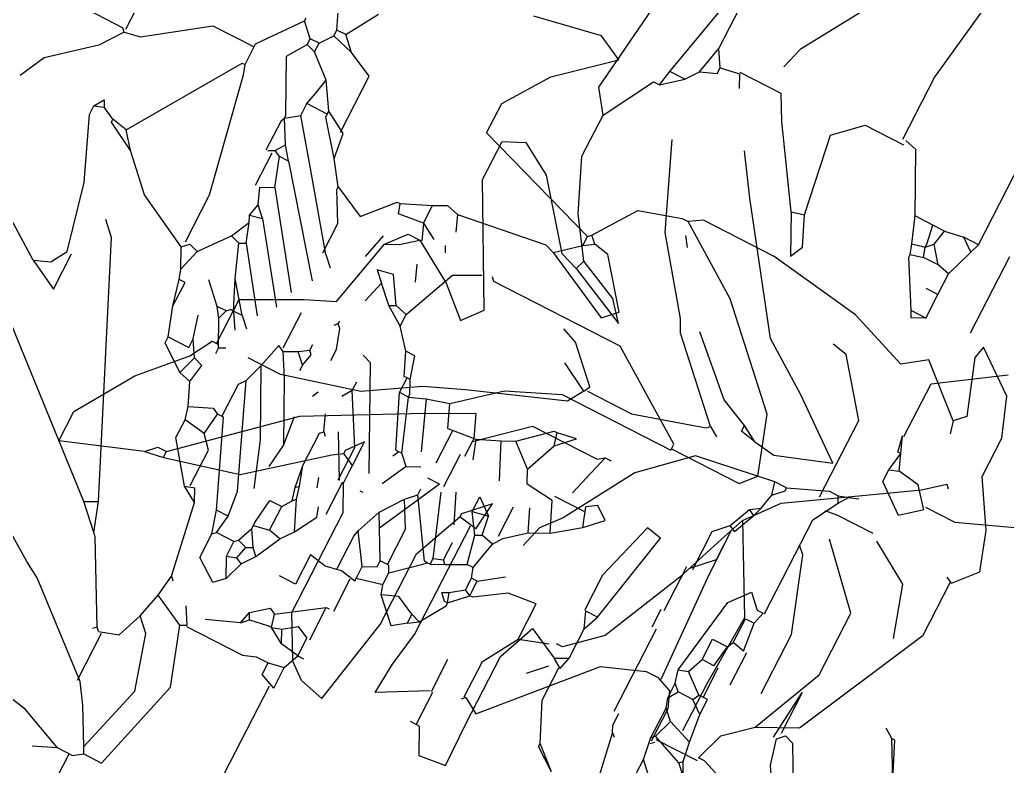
# Model space of a CAD drawing. Header units: metres. Extents: x 1769 to 3632, y 809 to 2652.
# Drawn here: x 2679.0131 to 2679.2482, y 1804.0119 to 1804.1896 of the extents above; entities that cross this region are included whole.
import ezdxf

# ---------------------------------------------------------------- set-up
doc = ezdxf.new("R2010")
doc.units = ezdxf.units.M
doc.header["$LTSCALE"] = 10
doc.layers.add('L-PLNT', color=66, linetype='Continuous')

# ---------------------------------------------------------------- blocks, each defined once
blk = doc.blocks.new('GARRA DE LEON')
at = {"layer": 'L-PLNT', "color": 65, "linetype": 'Continuous'}
for p, q in [((1272.3701, 335.0963), (1272.2832, 335.0797)), ((1272.4033, 335.0797), (1272.3701, 335.0963)), ((1272.337, 335.0218), (1272.4033, 335.0797)), ((1272.2976, 334.9638), (1272.337, 335.0218)), ((1272.0719, 334.9514), (1272.0471, 335.0093)), ((1272.0844, 334.9514), (1272.1092, 334.9928)), ((1272.2976, 334.9224), (1272.2976, 334.9638)), ((1272.9747, 334.9679), (1272.9706, 334.9514)), ((1273.0286, 334.9265), (1272.9747, 334.9679)), ((1272.0719, 334.9431), (1272.0719, 334.9514)), ((1272.0844, 334.9514), (1272.0719, 334.9514)), ((1272.1009, 334.9348), (1272.0844, 334.9514)), ((1272.9706, 334.9514), (1272.9954, 334.881)), ((1271.9891, 334.8892), (1272.0305, 334.9431)), ((1272.0305, 334.9431), (1272.0305, 334.9472)), ((1272.0471, 334.9265), (1272.0305, 334.9431)), ((1272.0595, 334.9265), (1272.0719, 334.9431)), ((1272.1009, 334.9348), (1272.0719, 334.9431)), ((1272.5109, 334.9224), (1272.5648, 334.9389)), ((1272.5648, 334.9389), (1272.573, 334.9389)), ((1272.5896, 334.9493), (1272.573, 334.9389)), ((1272.6642, 334.8768), (1272.573, 334.9389)), ((1272.689, 334.9493), (1272.5896, 334.9493)), ((1272.8132, 334.9306), (1272.689, 334.9493)), ((1272.0471, 334.9182), (1272.0471, 334.9265)), ((1272.0595, 334.9265), (1272.0471, 334.9265)), ((1272.0595, 334.9141), (1272.0595, 334.9265)), ((1272.1341, 334.9182), (1272.1009, 334.9348)), ((1272.8919, 334.9017), (1272.8132, 334.9306)), ((1273.0472, 334.8768), (1273.0286, 334.9265)), ((1272.0305, 334.8934), (1272.0471, 334.9182)), ((1272.0595, 334.9141), (1272.0471, 334.9182)), ((1272.0885, 334.8892), (1272.0595, 334.9141)), ((1272.1341, 334.8395), (1272.1341, 334.9182)), ((1272.4695, 334.8644), (1272.2976, 334.9224)), ((1272.4736, 334.8685), (1272.5109, 334.9224)), ((1272.9209, 334.9224), (1272.8919, 334.9017)), ((1272.983, 334.8685), (1272.9209, 334.9224)), ((1271.9891, 334.8602), (1271.9891, 334.8892)), ((1272.0637, 334.8271), (1272.0305, 334.8934)), ((1272.0844, 334.8685), (1272.0885, 334.8892)), ((1272.1092, 334.8561), (1272.0885, 334.8892)), ((1271.8359, 334.8313), (1271.8359, 334.8851)), ((1271.8566, 334.8313), (1271.9312, 334.8851)), ((1271.9312, 334.8851), (1271.9891, 334.8851)), ((1272.7718, 334.7691), (1272.6642, 334.8768)), ((1272.8256, 334.881), (1272.805, 334.8851)), ((1272.8774, 334.8147), (1272.8256, 334.881)), ((1272.9954, 334.881), (1272.983, 334.8685)), ((1273.0472, 334.823), (1273.0472, 334.8768)), ((1272.0803, 334.852), (1272.0844, 334.8685)), ((1272.4695, 334.8644), (1272.4736, 334.8685)), ((1272.4695, 334.852), (1272.4695, 334.8644)), ((1272.4819, 334.8602), (1272.4736, 334.8685)), ((1272.983, 334.8685), (1272.9872, 334.852)), ((1271.8939, 334.7194), (1271.985, 334.8602)), ((1271.985, 334.8602), (1271.9891, 334.8602)), ((1271.9933, 334.8478), (1271.9891, 334.8602)), ((1272.0803, 334.8354), (1272.0803, 334.852)), ((1272.1092, 334.852), (1272.0803, 334.852)), ((1272.1382, 334.8395), (1272.1092, 334.8561)), ((1272.1092, 334.852), (1272.1092, 334.8561)), ((1272.1092, 334.8478), (1272.1092, 334.852)), ((1272.4405, 334.8271), (1272.4695, 334.852)), ((1272.4695, 334.852), (1272.4819, 334.8602)), ((1272.5026, 334.8561), (1272.4819, 334.8602)), ((1272.5482, 334.7981), (1272.5026, 334.8561)), ((1272.0243, 334.6946), (1271.9933, 334.8478)), ((1272.1423, 334.8064), (1272.1092, 334.8478)), ((1272.1423, 334.8064), (1272.1382, 334.8395)), ((1271.7821, 334.8313), (1271.8318, 334.8313)), ((1271.8359, 334.8271), (1271.8152, 334.7981)), ((1271.8359, 334.8271), (1271.8318, 334.8313)), ((1271.8359, 334.8271), (1271.8566, 334.8313)), ((1272.0637, 334.823), (1272.0803, 334.8354)), ((1272.0637, 334.823), (1272.0637, 334.8271)), ((1272.1217, 334.7816), (1272.0803, 334.8354)), ((1272.3121, 334.8147), (1272.4281, 334.8313)), ((1272.4281, 334.8313), (1272.4405, 334.8271)), ((1272.4405, 334.8271), (1272.5316, 334.7816)), ((1272.0616, 334.8188), (1272.0637, 334.823)), ((1272.0616, 334.7774), (1272.0616, 334.8188)), ((1272.0803, 334.794), (1272.0637, 334.823)), ((1272.279, 334.8106), (1272.2956, 334.8188)), ((1272.2956, 334.8188), (1272.3121, 334.8147)), ((1272.3121, 334.8147), (1272.3204, 334.794)), ((1272.8774, 334.707), (1272.8774, 334.8147)), ((1273.0824, 334.765), (1273.0472, 334.823)), ((1272.1631, 334.7774), (1272.1423, 334.8064)), ((1272.2417, 334.794), (1272.279, 334.8106)), ((1272.279, 334.7857), (1272.279, 334.8106)), ((1271.8152, 334.7981), (1271.7614, 334.7526)), ((1272.0719, 334.7816), (1272.0803, 334.794)), ((1272.0927, 334.7774), (1272.0803, 334.794)), ((1272.2045, 334.7567), (1272.2376, 334.794)), ((1272.2376, 334.794), (1272.2417, 334.794)), ((1272.2459, 334.7816), (1272.2417, 334.794)), ((1272.5316, 334.7816), (1272.5482, 334.7981)), ((1272.9872, 334.7733), (1273.012, 334.794)), ((1273.012, 334.794), (1273.0162, 334.7898)), ((1272.0637, 334.7774), (1272.0719, 334.7816)), ((1272.0699, 334.7319), (1272.0699, 334.7774)), ((1272.0803, 334.7774), (1272.0719, 334.7816)), ((1272.0927, 334.7402), (1272.0803, 334.7774)), ((1272.0927, 334.7774), (1272.0803, 334.7774)), ((1272.0927, 334.7774), (1272.1879, 334.6573)), ((1272.1879, 334.6946), (1272.1217, 334.7816)), ((1272.1631, 334.7774), (1272.2045, 334.7567)), ((1272.1631, 334.7733), (1272.1631, 334.7774)), ((1272.279, 334.7857), (1272.2459, 334.7816)), ((1272.279, 334.7857), (1272.2997, 334.7733)), ((1272.279, 334.7857), (1272.2873, 334.765)), ((1272.1838, 334.736), (1272.1631, 334.7733)), ((1272.3204, 334.765), (1272.3163, 334.7733)), ((1272.3908, 334.7609), (1272.3867, 334.765)), ((1272.7967, 334.6946), (1272.7718, 334.7691)), ((1272.8836, 334.707), (1272.9872, 334.7733)), ((1273.099, 334.7153), (1273.0824, 334.765)), ((1271.7614, 334.7526), (1271.7448, 334.7194)), ((1272.3411, 334.7443), (1272.3743, 334.7609)), ((1272.5689, 334.7609), (1272.3908, 334.7609)), ((1272.6849, 334.6822), (1272.5689, 334.7609)), ((1271.8442, 334.7277), (1271.8525, 334.7402)), ((1271.8525, 334.7402), (1271.8566, 334.7319)), ((1272.0761, 334.7319), (1272.0927, 334.7402)), ((1272.0927, 334.7402), (1272.1713, 334.6325)), ((1272.2335, 334.7153), (1272.2417, 334.7484)), ((1272.3121, 334.6739), (1272.3411, 334.7443)), ((1271.8442, 334.7277), (1271.8566, 334.7319)), ((1271.8442, 334.7153), (1271.8442, 334.7277)), ((1271.8732, 334.7236), (1271.8566, 334.7319)), ((1272.0844, 334.7112), (1272.0761, 334.7319)), ((1272.1838, 334.6946), (1272.1838, 334.736)), ((1272.3039, 334.7153), (1272.2956, 334.736)), ((1271.8773, 334.6366), (1271.8442, 334.7153)), ((1271.8732, 334.7194), (1271.8732, 334.7236)), ((1271.8939, 334.7194), (1271.8732, 334.7236)), ((1271.9105, 334.6987), (1271.8732, 334.7194)), ((1271.9105, 334.6987), (1271.8939, 334.7194)), ((1273.0741, 334.6863), (1273.099, 334.7153)), ((1272.0803, 334.6946), (1272.0844, 334.7112)), ((1272.0968, 334.6987), (1272.0844, 334.7112)), ((1272.2749, 334.7112), (1272.2542, 334.707)), ((1272.2542, 334.707), (1272.2666, 334.6946)), ((1272.2956, 334.678), (1272.2749, 334.7112)), ((1272.8381, 334.678), (1272.8836, 334.707)), ((1270.5894, 334.5579), (1270.6101, 334.6946)), ((1271.9519, 334.6573), (1271.9105, 334.6987)), ((1272.0243, 334.6283), (1272.0243, 334.6946)), ((1272.0803, 334.6946), (1272.0968, 334.6987)), ((1272.0844, 334.6863), (1272.0803, 334.6946)), ((1272.0968, 334.6987), (1272.1631, 334.6076)), ((1272.1879, 334.6946), (1272.2003, 334.6822)), ((1272.2666, 334.6946), (1272.2583, 334.6656)), ((1272.2873, 334.6739), (1272.2666, 334.6946)), ((1272.7801, 334.676), (1272.7967, 334.6946)), ((1272.9085, 334.6967), (1272.8919, 334.6946)), ((1272.9582, 334.6967), (1272.9085, 334.6967)), ((1273.0203, 334.6573), (1272.9665, 334.6905)), ((1273.0741, 334.6863), (1273.0658, 334.6905)), ((1272.0719, 334.6615), (1272.0844, 334.6863)), ((1272.0927, 334.6615), (1272.0844, 334.6863)), ((1272.2873, 334.6739), (1272.2956, 334.678)), ((1272.3121, 334.6739), (1272.2956, 334.678)), ((1272.6849, 334.6739), (1272.6849, 334.6822)), ((1272.805, 334.6366), (1272.8381, 334.678)), ((1273.0721, 334.6118), (1273.0721, 334.6863)), ((1272.3121, 334.6573), (1272.2873, 334.6739)), ((1272.3121, 334.6573), (1272.3121, 334.6739)), ((1272.4654, 334.6449), (1272.5316, 334.6739)), ((1272.5316, 334.6739), (1272.6849, 334.6739)), ((1272.6849, 334.676), (1272.7801, 334.676)), ((1272.0223, 334.6201), (1271.9519, 334.6573)), ((1272.043, 334.6242), (1272.0719, 334.6615)), ((1272.0844, 334.6573), (1272.0719, 334.6615)), ((1272.0844, 334.6573), (1272.0927, 334.6615)), ((1272.1009, 334.6159), (1272.0844, 334.6573)), ((1272.0927, 334.6615), (1272.1465, 334.5869)), ((1272.3329, 334.6325), (1272.3121, 334.6573)), ((1272.9789, 334.5952), (1272.9126, 334.6656)), ((1273.041, 334.5911), (1273.0203, 334.6573)), ((1270.5066, 334.649), (1270.4238, 334.5124)), ((1272.4115, 334.5994), (1272.4654, 334.6449)), ((1271.898, 334.5497), (1271.8773, 334.6366)), ((1272.3453, 334.6035), (1272.3329, 334.6325)), ((1272.3453, 334.6325), (1272.3329, 334.6325)), ((1272.3536, 334.6035), (1272.3453, 334.6325)), ((1272.573, 334.6325), (1272.5482, 334.6283)), ((1272.5523, 334.6118), (1272.573, 334.6325)), ((1272.7925, 334.6035), (1272.805, 334.6366)), ((1272.805, 334.6366), (1272.8629, 334.529)), ((1272.8919, 334.6325), (1272.8836, 334.6408)), ((1272.925, 334.5372), (1272.8919, 334.6325)), ((1272.0223, 334.6201), (1272.0305, 334.6283)), ((1272.0347, 334.5952), (1272.0223, 334.6201)), ((1272.043, 334.6242), (1272.0305, 334.6283)), ((1272.0347, 334.5952), (1272.043, 334.6242)), ((1272.2417, 334.6242), (1272.2376, 334.6201)), ((1272.2417, 334.6242), (1272.2417, 334.6283)), ((1272.2459, 334.6201), (1272.2417, 334.6242)), ((1272.2542, 334.5952), (1272.2459, 334.6201)), ((1272.2542, 334.5952), (1272.2459, 334.6201)), ((1272.5068, 334.5952), (1272.544, 334.6283)), ((1272.544, 334.6283), (1272.5482, 334.6283)), ((1272.5523, 334.6118), (1272.5482, 334.6283)), ((1271.9394, 334.5911), (1271.9229, 334.6076)), ((1272.1299, 334.5786), (1272.1009, 334.6159)), ((1272.1175, 334.5786), (1272.1009, 334.6159)), ((1272.1941, 334.5662), (1272.1941, 334.6159)), ((1272.5358, 334.5704), (1272.5523, 334.6118)), ((1272.9872, 334.4378), (1273.0721, 334.6118)), ((1272.0388, 334.5828), (1272.0347, 334.5952)), ((1272.0968, 334.5745), (1272.0719, 334.5994)), ((1272.2542, 334.5952), (1272.2542, 334.5786)), ((1272.2997, 334.5994), (1272.2873, 334.6035)), ((1272.3619, 334.4751), (1272.2997, 334.5994)), ((1272.3494, 334.6035), (1272.3453, 334.6035)), ((1272.3494, 334.5828), (1272.3494, 334.6035)), ((1272.3536, 334.6035), (1272.3494, 334.6035)), ((1272.3619, 334.5869), (1272.3536, 334.6035)), ((1272.3825, 334.5911), (1272.4115, 334.5994)), ((1272.424, 334.5704), (1272.4115, 334.5994)), ((1272.4902, 334.5869), (1272.5068, 334.5952)), ((1272.5358, 334.5704), (1272.5068, 334.5952)), ((1272.7925, 334.6035), (1272.7677, 334.5372)), ((1272.7987, 334.5579), (1272.7987, 334.6035)), ((1272.9789, 334.5082), (1272.9789, 334.5952)), ((1272.0761, 334.2888), (1271.9394, 334.5911)), ((1272.0471, 334.5828), (1272.0388, 334.5828)), ((1272.0471, 334.5497), (1272.0388, 334.5828)), ((1272.0471, 334.5497), (1272.0471, 334.5828)), ((1272.2252, 334.5786), (1272.2252, 334.5869)), ((1272.3784, 334.5165), (1272.3494, 334.5828)), ((1272.3619, 334.5828), (1272.3494, 334.5828)), ((1272.3619, 334.5828), (1272.3825, 334.5911)), ((1272.3619, 334.5828), (1272.3619, 334.5869)), ((1272.3867, 334.5165), (1272.3619, 334.5828)), ((1272.3825, 334.5911), (1272.4074, 334.529)), ((1272.4612, 334.5745), (1272.4902, 334.5869)), ((1272.4902, 334.5869), (1272.5109, 334.5414)), ((1272.1051, 334.5621), (1272.0968, 334.5745)), ((1272.1092, 334.5745), (1272.0968, 334.5745)), ((1272.1051, 334.5621), (1272.1092, 334.5745)), ((1272.1092, 334.5745), (1272.1134, 334.5786)), ((1272.1175, 334.5786), (1272.1134, 334.5786)), ((1272.1299, 334.5786), (1272.1175, 334.5786)), ((1272.1175, 334.5786), (1272.1299, 334.5579)), ((1272.1299, 334.5786), (1272.1423, 334.5662)), ((1272.1962, 334.5621), (1272.2128, 334.5704)), ((1272.2128, 334.5704), (1272.2252, 334.5786)), ((1272.2252, 334.5579), (1272.2128, 334.5704)), ((1272.2293, 334.5745), (1272.2252, 334.5786)), ((1272.2252, 334.5579), (1272.2293, 334.5745)), ((1272.2956, 334.5579), (1272.2956, 334.5704)), ((1272.424, 334.5704), (1272.4612, 334.5745)), ((1272.4302, 334.5704), (1272.4302, 334.5248)), ((1272.4612, 334.5745), (1272.4695, 334.5497)), ((1272.544, 334.5538), (1272.5358, 334.5704)), ((1272.6352, 334.5704), (1272.6227, 334.5621)), ((1272.6517, 334.5579), (1272.6352, 334.5704)), ((1270.5894, 334.471), (1270.5894, 334.5579)), ((1271.8649, 334.5207), (1271.8111, 334.5579)), ((1272.1217, 334.529), (1272.1051, 334.5621)), ((1272.1796, 334.5331), (1272.1879, 334.5662)), ((1272.1962, 334.5621), (1272.1879, 334.5662)), ((1272.2128, 334.5331), (1272.1962, 334.5621)), ((1272.2252, 334.5579), (1272.2252, 334.5497)), ((1272.2956, 334.5579), (1272.2873, 334.5455)), ((1272.3308, 334.4958), (1272.2956, 334.5579)), ((1272.5813, 334.5559), (1272.6227, 334.5559)), ((1272.631, 334.5372), (1272.6227, 334.5621)), ((1272.631, 334.5372), (1272.6517, 334.5579)), ((1272.805, 334.413), (1272.7987, 334.5579)), ((1270.2912, 334.413), (1270.3202, 334.5455)), ((1270.3326, 334.4668), (1270.3326, 334.5455)), ((1271.8856, 334.529), (1271.898, 334.5497)), ((1271.9042, 334.5), (1271.9042, 334.5497)), ((1272.0595, 334.5124), (1272.0471, 334.5497)), ((1272.0885, 334.5248), (1272.0803, 334.5538)), ((1272.5813, 334.5497), (1272.544, 334.5538)), ((1272.5979, 334.5124), (1272.5813, 334.5497)), ((1270.7343, 334.3964), (1270.7343, 334.5331)), ((1272.1217, 334.529), (1272.1299, 334.5331)), ((1272.1713, 334.5082), (1272.1796, 334.5331)), ((1272.1796, 334.5331), (1272.2211, 334.4503)), ((1272.25, 334.4586), (1272.2128, 334.5331)), ((1272.2542, 334.529), (1272.2583, 334.5372)), ((1272.5979, 334.5124), (1272.631, 334.5372)), ((1272.7677, 334.5372), (1272.718, 334.4296)), ((1272.925, 334.4544), (1272.925, 334.5372)), ((1270.2208, 334.355), (1270.2416, 334.5207)), ((1271.8649, 334.5207), (1271.8856, 334.529)), ((1271.8649, 334.5207), (1271.9042, 334.5)), ((1272.1009, 334.5041), (1272.0885, 334.5248)), ((1272.0885, 334.5124), (1272.0885, 334.5248)), ((1272.1217, 334.529), (1272.1217, 334.5207)), ((1272.542, 334.4793), (1272.542, 334.5207)), ((1272.573, 334.5), (1272.5606, 334.529)), ((1272.8629, 334.529), (1272.8588, 334.4337)), ((1270.4238, 334.5124), (1270.4155, 334.4834)), ((1272.0595, 334.5124), (1272.0885, 334.5124)), ((1272.0595, 334.5041), (1272.0595, 334.5124)), ((1272.1651, 334.5), (1272.1713, 334.5082)), ((1272.2252, 334.3799), (1272.1713, 334.5082)), ((1272.2873, 334.4958), (1272.279, 334.5165)), ((1272.3825, 334.5165), (1272.3784, 334.5165)), ((1272.3825, 334.5165), (1272.3784, 334.5082)), ((1272.3867, 334.5165), (1272.3825, 334.5165)), ((1272.3991, 334.5041), (1272.3867, 334.5165)), ((1272.3991, 334.5041), (1272.4157, 334.5124)), ((1272.4985, 334.4917), (1272.4985, 334.5124)), ((1272.4985, 334.5124), (1272.5192, 334.4958)), ((1272.573, 334.5), (1272.5979, 334.5124)), ((1272.9375, 334.413), (1272.9789, 334.5082)), ((1272.0927, 334.4793), (1272.0595, 334.5041)), ((1272.0927, 334.4793), (1272.1009, 334.5041)), ((1272.1134, 334.5), (1272.1009, 334.5041)), ((1272.1092, 334.4751), (1272.1134, 334.5)), ((1272.1651, 334.4544), (1272.1651, 334.5)), ((1272.25, 334.4586), (1272.2459, 334.4958)), ((1272.2832, 334.4917), (1272.2873, 334.4958)), ((1272.2873, 334.4958), (1272.2915, 334.4917)), ((1272.3329, 334.4503), (1272.3039, 334.5041)), ((1272.3308, 334.4503), (1272.3308, 334.4958)), ((1272.3991, 334.5041), (1272.3825, 334.471)), ((1272.4819, 334.4171), (1272.4529, 334.4958)), ((1272.4861, 334.4668), (1272.4695, 334.5041)), ((1272.4985, 334.4917), (1272.5192, 334.4958)), ((1272.5234, 334.471), (1272.5192, 334.4958)), ((1272.5482, 334.4793), (1272.573, 334.5)), ((1272.2832, 334.4461), (1272.2832, 334.4917)), ((1272.4281, 334.4793), (1272.4281, 334.4875)), ((1272.515, 334.4668), (1272.4985, 334.4917)), ((1270.6101, 334.4668), (1270.5936, 334.471)), ((1272.1092, 334.4751), (1272.0927, 334.4793)), ((1272.1217, 334.4461), (1272.1092, 334.4751)), ((1272.4157, 334.4668), (1272.4281, 334.4793)), ((1272.4736, 334.4089), (1272.4281, 334.4793)), ((1272.515, 334.4668), (1272.5234, 334.471)), ((1272.5399, 334.4668), (1272.5234, 334.471)), ((1272.5399, 334.4668), (1272.5482, 334.4793)), ((1270.3244, 334.4296), (1270.3326, 334.4668)), ((1270.3451, 334.4461), (1270.3326, 334.4668)), ((1270.5066, 334.4337), (1270.5397, 334.4648)), ((1270.5397, 334.4648), (1270.5936, 334.4648)), ((1270.6474, 334.3923), (1270.6101, 334.4668)), ((1272.1217, 334.4461), (1272.1507, 334.4586)), ((1272.1507, 334.4586), (1272.1589, 334.4544)), ((1272.25, 334.4586), (1272.2459, 334.4254)), ((1272.395, 334.4378), (1272.4157, 334.4668)), ((1272.4343, 334.4337), (1272.4157, 334.4668)), ((1272.5234, 334.4296), (1272.515, 334.4668)), ((1272.5316, 334.4296), (1272.5399, 334.4668)), ((1270.3451, 334.4461), (1270.3699, 334.4503)), ((1270.3451, 334.4378), (1270.3451, 334.4461)), ((1270.4279, 334.4523), (1270.3699, 334.4523)), ((1270.3699, 334.4503), (1270.3782, 334.4337)), ((1270.4445, 334.4213), (1270.4279, 334.4523)), ((1272.0595, 334.2805), (1271.8566, 334.4544)), ((1272.1258, 334.4296), (1272.1217, 334.4461)), ((1272.1548, 334.4254), (1272.1589, 334.4544)), ((1272.1672, 334.4544), (1272.1589, 334.4544)), ((1272.2128, 334.3467), (1272.1672, 334.4544)), ((1272.2211, 334.4503), (1272.2417, 334.3923)), ((1272.2873, 334.4171), (1272.2832, 334.4461)), ((1272.2915, 334.4213), (1272.2832, 334.4461)), ((1272.337, 334.4503), (1272.337, 334.4047)), ((1272.366, 334.4503), (1272.3619, 334.4503)), ((1272.4944, 334.4213), (1272.4944, 334.4461)), ((1270.3244, 334.4296), (1270.3451, 334.4378)), ((1270.5232, 334.3302), (1270.5066, 334.4337)), ((1272.3121, 334.4296), (1272.308, 334.442)), ((1272.3825, 334.4047), (1272.395, 334.4378)), ((1272.424, 334.384), (1272.395, 334.4378)), ((1272.4343, 334.384), (1272.4343, 334.4337)), ((1272.544, 334.4171), (1272.573, 334.4378)), ((1272.8588, 334.4337), (1272.8588, 334.3674)), ((1272.9375, 334.413), (1272.9872, 334.4378)), ((1270.312, 334.413), (1270.3244, 334.4296)), ((1270.5066, 334.326), (1270.4445, 334.4213)), ((1272.1258, 334.4047), (1272.1258, 334.4296)), ((1272.1548, 334.4254), (1272.1258, 334.4296)), ((1272.1693, 334.4089), (1272.1548, 334.4254)), ((1272.2873, 334.4171), (1272.2915, 334.4213)), ((1272.2956, 334.4047), (1272.2915, 334.4213)), ((1272.4819, 334.4171), (1272.4944, 334.4213)), ((1272.4985, 334.4171), (1272.4944, 334.4213)), ((1272.4985, 334.4171), (1272.5234, 334.4296)), ((1272.5316, 334.4296), (1272.5234, 334.4296)), ((1272.5358, 334.4171), (1272.5316, 334.4296)), ((1272.5855, 334.4213), (1272.5482, 334.3964)), ((1272.6227, 334.4254), (1272.5855, 334.4213)), ((1272.6227, 334.3757), (1272.6227, 334.4254)), ((1272.718, 334.4296), (1272.6766, 334.3923)), ((1270.2871, 334.3923), (1270.312, 334.413)), ((1270.2871, 334.3923), (1270.2912, 334.413)), ((1270.312, 334.413), (1270.2912, 334.413)), ((1272.1693, 334.3592), (1272.1693, 334.4089)), ((1272.2915, 334.4006), (1272.2873, 334.4171)), ((1272.3287, 334.3964), (1272.3246, 334.4089)), ((1272.4736, 334.4047), (1272.4778, 334.4089)), ((1272.4778, 334.4089), (1272.4736, 334.4089)), ((1272.4819, 334.4089), (1272.4778, 334.4089)), ((1272.4819, 334.4089), (1272.4985, 334.4171)), ((1272.4819, 334.4089), (1272.4819, 334.4171)), ((1272.5358, 334.4006), (1272.5358, 334.4171)), ((1272.544, 334.4171), (1272.5358, 334.4171)), ((1272.544, 334.4006), (1272.544, 334.4171)), ((1272.7304, 334.3923), (1272.7842, 334.413)), ((1272.7842, 334.413), (1272.8008, 334.413)), ((1272.8215, 334.4047), (1272.8008, 334.413)), ((1272.9043, 334.384), (1272.9375, 334.413)), ((1270.6888, 334.3923), (1270.7136, 334.3964)), ((1270.7302, 334.384), (1270.7136, 334.3964)), ((1270.7343, 334.3964), (1270.7136, 334.3964)), ((1270.7302, 334.384), (1270.7343, 334.3964)), ((1270.7758, 334.4006), (1270.7758, 334.2929)), ((1272.1631, 334.355), (1272.1258, 334.4047)), ((1272.2832, 334.3882), (1272.2915, 334.4006)), ((1272.2915, 334.4006), (1272.2956, 334.4047)), ((1272.3121, 334.3674), (1272.2956, 334.4047)), ((1272.3121, 334.3674), (1272.3287, 334.3964)), ((1272.3805, 334.3964), (1272.3825, 334.4047)), ((1272.3805, 334.3509), (1272.3805, 334.3964)), ((1272.4074, 334.3674), (1272.3825, 334.4047)), ((1272.4405, 334.3757), (1272.4736, 334.4047)), ((1272.5192, 334.3882), (1272.5358, 334.4006)), ((1272.5234, 334.3757), (1272.544, 334.3964)), ((1272.544, 334.3964), (1272.5358, 334.4006)), ((1272.544, 334.3964), (1272.544, 334.4006)), ((1272.5482, 334.3964), (1272.544, 334.3964)), ((1272.8298, 334.384), (1272.8215, 334.4047)), ((1270.2416, 334.326), (1270.2788, 334.3923)), ((1270.2788, 334.3923), (1270.2871, 334.3923)), ((1270.6598, 334.3592), (1270.6474, 334.3923)), ((1270.6722, 334.3923), (1270.6474, 334.3923)), ((1270.6764, 334.3674), (1270.6722, 334.3923)), ((1270.6888, 334.3923), (1270.6722, 334.3923)), ((1270.6847, 334.3716), (1270.6888, 334.3923)), ((1270.7178, 334.3467), (1270.7302, 334.384)), ((1272.2625, 334.355), (1272.2666, 334.3882)), ((1272.2666, 334.3882), (1272.2832, 334.3882)), ((1272.2832, 334.355), (1272.2832, 334.3882)), ((1272.424, 334.3757), (1272.424, 334.384)), ((1272.4364, 334.384), (1272.424, 334.384)), ((1272.4405, 334.3757), (1272.4364, 334.384)), ((1272.5109, 334.384), (1272.5192, 334.3882)), ((1272.5192, 334.3757), (1272.5109, 334.384)), ((1272.5234, 334.3757), (1272.5192, 334.3882)), ((1272.6186, 334.2681), (1272.7304, 334.3923)), ((1272.6227, 334.3757), (1272.66, 334.3882)), ((1272.6766, 334.3923), (1272.6683, 334.3923)), ((1272.8298, 334.3385), (1272.8298, 334.384)), ((1272.8919, 334.3467), (1272.9043, 334.384)), ((1270.6764, 334.3633), (1270.6847, 334.3716)), ((1270.7012, 334.3509), (1270.6847, 334.3716)), ((1272.2293, 334.3467), (1272.2252, 334.3799)), ((1272.4074, 334.3674), (1272.424, 334.3757)), ((1272.4405, 334.3592), (1272.4405, 334.3757)), ((1272.5026, 334.3385), (1272.5234, 334.3716)), ((1272.5234, 334.3757), (1272.5192, 334.3757)), ((1272.5234, 334.3716), (1272.5234, 334.3757)), ((1272.5958, 334.3302), (1272.6227, 334.3757)), ((1270.4528, 334.3177), (1270.4196, 334.3674)), ((1270.6598, 334.3592), (1270.6764, 334.3633)), ((1270.6639, 334.3467), (1270.6598, 334.3592)), ((1270.6764, 334.3633), (1270.6764, 334.3674)), ((1270.6805, 334.3509), (1270.6764, 334.3633)), ((1272.1631, 334.355), (1272.1755, 334.3592)), ((1272.1838, 334.3426), (1272.1755, 334.3592)), ((1272.2997, 334.3509), (1272.3121, 334.3674)), ((1272.4074, 334.355), (1272.4074, 334.3674)), ((1272.4074, 334.3509), (1272.4405, 334.3592)), ((1272.4447, 334.3467), (1272.4405, 334.3592)), ((1272.6517, 334.3426), (1272.6724, 334.3633)), ((1270.2416, 334.326), (1270.2208, 334.355)), ((1270.6639, 334.3467), (1270.6805, 334.3509)), ((1270.6639, 334.3426), (1270.6639, 334.3467)), ((1270.7012, 334.3509), (1270.6805, 334.3509)), ((1270.7178, 334.3467), (1270.7012, 334.3509)), ((1270.7178, 334.3177), (1270.7178, 334.3467)), ((1272.1838, 334.3426), (1272.1631, 334.355)), ((1272.2211, 334.3177), (1272.2128, 334.3467)), ((1272.2293, 334.3467), (1272.2128, 334.3467)), ((1272.2252, 334.3219), (1272.2293, 334.3467)), ((1272.2542, 334.326), (1272.2625, 334.3467)), ((1272.2625, 334.3509), (1272.2832, 334.355)), ((1272.2625, 334.3509), (1272.2625, 334.355)), ((1272.2625, 334.3467), (1272.2625, 334.3509)), ((1272.2749, 334.326), (1272.2625, 334.3467)), ((1272.2997, 334.3509), (1272.2832, 334.355)), ((1272.2832, 334.3177), (1272.2997, 334.3509)), ((1272.366, 334.3467), (1272.3432, 334.3509)), ((1272.3432, 334.3509), (1272.3432, 334.3095)), ((1272.3867, 334.3509), (1272.366, 334.3467)), ((1272.4074, 334.3467), (1272.3867, 334.3509)), ((1272.4012, 334.3012), (1272.4012, 334.3467)), ((1272.4074, 334.3509), (1272.4074, 334.355)), ((1272.4074, 334.3467), (1272.4074, 334.3509)), ((1272.4654, 334.355), (1272.4447, 334.3467)), ((1272.4736, 334.3177), (1272.4447, 334.3467)), ((1272.4902, 334.3426), (1272.4654, 334.355)), ((1272.9002, 334.3467), (1272.8919, 334.3467)), ((1272.9333, 334.3343), (1272.9002, 334.3467)), ((1270.3782, 334.2308), (1270.3326, 334.3385)), ((1270.6971, 334.2846), (1270.6639, 334.3426)), ((1272.2003, 334.2474), (1272.1838, 334.3426)), ((1272.4902, 334.3302), (1272.4902, 334.3426)), ((1272.5026, 334.3385), (1272.4902, 334.3426)), ((1272.4902, 334.3302), (1272.5026, 334.3385)), ((1272.834, 334.3385), (1272.8298, 334.3343)), ((1272.834, 334.3426), (1272.8919, 334.3426)), ((1270.2416, 334.2681), (1270.2416, 334.326)), ((1270.5066, 334.326), (1270.5232, 334.3302)), ((1270.5066, 334.326), (1270.5314, 334.2763)), ((1270.5397, 334.2929), (1270.5232, 334.3302)), ((1272.2211, 334.3177), (1272.2252, 334.3219)), ((1272.25, 334.3219), (1272.2252, 334.3219)), ((1272.25, 334.3219), (1272.2542, 334.326)), ((1272.25, 334.3012), (1272.25, 334.3219)), ((1272.2666, 334.3219), (1272.2542, 334.326)), ((1272.2625, 334.3053), (1272.2666, 334.3219)), ((1272.2666, 334.3219), (1272.2749, 334.326)), ((1272.2832, 334.3177), (1272.2749, 334.326)), ((1272.4902, 334.3302), (1272.4736, 334.3177)), ((1272.5958, 334.2805), (1272.5958, 334.3302)), ((1270.5563, 334.1728), (1270.4528, 334.3177)), ((1270.7178, 334.3177), (1270.7012, 334.3177)), ((1270.7178, 334.2846), (1270.7178, 334.3177)), ((1272.2211, 334.2846), (1272.2211, 334.3177)), ((1272.2707, 334.3012), (1272.2832, 334.3177)), ((1272.3432, 334.3095), (1272.3204, 334.3095)), ((1272.25, 334.3012), (1272.2625, 334.3053)), ((1272.2625, 334.2763), (1272.25, 334.3012)), ((1272.2707, 334.3012), (1272.2625, 334.3053)), ((1272.2625, 334.2763), (1272.2707, 334.3012)), ((1272.337, 334.2639), (1272.3908, 334.3012)), ((1272.3908, 334.2556), (1272.3908, 334.3012)), ((1272.3908, 334.3012), (1272.395, 334.3012)), ((1270.5314, 334.2763), (1270.5397, 334.2929)), ((1270.7178, 334.2846), (1270.6971, 334.2846)), ((1270.7012, 334.2763), (1270.6971, 334.2846)), ((1270.7178, 334.2846), (1270.7012, 334.2763)), ((1272.0595, 334.2805), (1272.0761, 334.2888)), ((1272.0885, 334.2515), (1272.0761, 334.2888)), ((1272.25, 334.2639), (1272.2211, 334.2846)), ((1272.0885, 334.2515), (1272.0595, 334.2805)), ((1272.2625, 334.2763), (1272.25, 334.2639)), ((1272.5979, 334.2805), (1272.5938, 334.2763)), ((1272.5979, 334.2805), (1272.6186, 334.2681)), ((1270.2705, 334.2018), (1270.2416, 334.2681)), ((1270.7613, 334.2142), (1270.842, 334.2681)), ((1272.308, 334.2515), (1272.3287, 334.2681)), ((1272.3287, 334.2681), (1272.337, 334.2639)), ((1272.3411, 334.2474), (1272.337, 334.2639)), ((1272.3536, 334.2515), (1272.3701, 334.2639)), ((1272.3701, 334.2639), (1272.3867, 334.2556)), ((1270.1442, 334.2391), (1270.1712, 334.2515)), ((1270.1712, 334.2515), (1270.2126, 334.2266)), ((1272.0927, 334.2474), (1272.0885, 334.2515)), ((1272.1465, 334.148), (1272.0927, 334.2474)), ((1272.1962, 334.2184), (1272.2003, 334.2474)), ((1272.2003, 334.2474), (1272.2045, 334.2432)), ((1272.3039, 334.2349), (1272.308, 334.2515)), ((1272.3121, 334.2432), (1272.308, 334.2515)), ((1272.3121, 334.2432), (1272.337, 334.2474)), ((1272.3411, 334.2474), (1272.337, 334.2474)), ((1272.3411, 334.2474), (1272.3536, 334.2515)), ((1272.3619, 334.2349), (1272.3411, 334.2474)), ((1272.3619, 334.2349), (1272.3536, 334.2515)), ((1272.3867, 334.2308), (1272.3867, 334.2556)), ((1270.1442, 334.1852), (1270.1442, 334.2391)), ((1270.4114, 334.2266), (1270.403, 334.2391)), ((1272.3039, 334.2349), (1272.2625, 334.2184)), ((1272.3039, 334.2349), (1272.3121, 334.2432)), ((1272.3867, 334.2308), (1272.3619, 334.2349)), ((1270.2126, 334.2266), (1270.2747, 334.148)), ((1270.4445, 334.1438), (1270.3782, 334.2308)), ((1272.2459, 334.2018), (1272.2335, 334.2225)), ((1272.3784, 334.2101), (1272.3867, 334.2308)), ((1272.3867, 334.2308), (1272.395, 334.2308)), ((1270.7613, 334.1397), (1270.7613, 334.2142)), ((1272.1879, 334.1852), (1272.1962, 334.2184)), ((1272.2376, 334.1977), (1272.1962, 334.2184)), ((1272.3577, 334.2059), (1272.3784, 334.2101)), ((1272.3784, 334.1811), (1272.3784, 334.2101)), ((1270.3037, 334.1521), (1270.2705, 334.2018)), ((1272.0305, 334.1811), (1271.9933, 334.2059)), ((1272.2376, 334.1977), (1272.2459, 334.2018)), ((1272.2625, 334.1231), (1272.2376, 334.1977)), ((1272.2459, 334.1997), (1272.3246, 334.1997)), ((1272.3246, 334.1997), (1272.3411, 334.2059)), ((1272.3411, 334.2059), (1272.3577, 334.2059)), ((1272.3577, 334.1894), (1272.3577, 334.2059)), ((1270.2208, 334.0403), (1270.1442, 334.1852)), ((1272.1755, 334.1521), (1272.1879, 334.1852)), ((1272.2045, 334.1687), (1272.1879, 334.1852)), ((1272.3784, 334.1811), (1272.3577, 334.1894)), ((1270.6225, 334.1273), (1270.5563, 334.1728)), ((1272.0513, 334.1687), (1272.0305, 334.1811)), ((1272.0513, 334.1687), (1272.0305, 334.1811)), ((1272.3722, 334.0569), (1272.3722, 334.1811)), ((1272.1589, 334.0776), (1272.0513, 334.1687)), ((1272.2252, 334.0983), (1272.2045, 334.1687)), ((1270.2747, 334.148), (1270.2995, 334.1397)), ((1270.2995, 334.1397), (1270.3037, 334.1521)), ((1270.3575, 334.1273), (1270.3037, 334.1521)), ((1272.1465, 334.148), (1272.1423, 334.1438)), ((1272.1507, 334.1438), (1272.1465, 334.148)), ((1272.1507, 334.1438), (1272.1755, 334.1521)), ((1270.2995, 334.1397), (1270.3782, 334.1024)), ((1270.4528, 334.1273), (1270.4445, 334.1438)), ((1270.4528, 334.1273), (1270.4445, 334.1438)), ((1270.5397, 334.0776), (1270.4735, 334.1397)), ((1270.7675, 334.119), (1270.7592, 334.1397)), ((1270.7633, 334.119), (1270.7592, 334.1397)), ((1272.1548, 334.0776), (1272.1548, 334.1438)), ((1270.3782, 334.1024), (1270.3575, 334.1273)), ((1270.5397, 334.0403), (1270.4528, 334.1273)), ((1270.6971, 334.0693), (1270.6225, 334.1273)), ((1272.2293, 333.9989), (1272.2625, 334.1231)), ((1270.7633, 334.0941), (1270.7675, 334.119)), ((1270.7675, 334.119), (1270.7633, 334.119)), ((1270.7758, 334.0983), (1270.7675, 334.119)), ((1270.8669, 334.0734), (1270.9787, 334.119)), ((1270.7633, 334.0941), (1270.7758, 334.0983)), ((1270.8047, 334.0941), (1270.7758, 334.0983)), ((1272.2003, 334.0072), (1272.2252, 334.0983)), ((1270.7633, 334.0776), (1270.7633, 334.0941)), ((1270.8255, 334.0693), (1270.8047, 334.0941)), ((1270.0718, 334.0569), (1270.0925, 334.0817)), ((1270.0883, 334.0651), (1270.109, 334.0817)), ((1270.0925, 334.0817), (1270.109, 334.0817)), ((1270.109, 334.0817), (1270.1629, 334.0486)), ((1270.577, 334.061), (1270.5397, 334.0776)), ((1270.8006, 334.0486), (1270.7633, 334.0776)), ((1270.8255, 334.0734), (1270.8669, 334.0734)), ((1272.1755, 334.0527), (1272.1589, 334.0776)), ((1270.0718, 334.0569), (1270.0883, 334.0651)), ((1270.341, 334.0569), (1270.3202, 334.0651)), ((1270.5977, 334.0486), (1270.577, 334.061)), ((1270.577, 334.0527), (1270.577, 334.061)), ((1270.6267, 334.0444), (1270.6971, 334.0693)), ((1270.8255, 334.0693), (1270.8006, 334.0486)), ((1270.0511, 333.9657), (1270.0718, 334.0569)), ((1270.1629, 334.0486), (1270.2001, 334.0154)), ((1270.3824, 334.0154), (1270.341, 334.0569)), ((1270.5977, 334.0486), (1270.577, 334.0527)), ((1270.5977, 334.0486), (1270.6267, 334.0444)), ((1272.2003, 334.0072), (1272.1755, 334.0527)), ((1270.2001, 334.0154), (1270.2208, 334.0403)), ((1270.4445, 334.0092), (1270.5356, 334.0361)), ((1270.5356, 334.0361), (1270.5397, 334.0403)), ((1270.5397, 334.0403), (1270.5522, 334.032)), ((1270.6598, 334.0154), (1270.7095, 334.0361)), ((1270.7095, 334.0361), (1270.7219, 334.0361)), ((1270.7219, 334.0361), (1270.7343, 334.0403)), ((1270.7261, 334.0279), (1270.7219, 334.0361)), ((1270.7261, 334.0279), (1270.7343, 334.0403)), ((1270.7343, 334.0403), (1270.7468, 334.0444)), ((1272.1134, 334.0154), (1271.9477, 334.0444)), ((1270.3782, 334.0072), (1270.341, 334.0279)), ((1270.7075, 333.9947), (1270.7261, 334.0279)), ((1270.3782, 334.0072), (1270.3824, 334.0154)), ((1270.6432, 334.0154), (1270.5397, 333.9989)), ((1270.6474, 333.9989), (1270.6432, 334.0154)), ((1270.6598, 334.0154), (1270.6432, 334.0154)), ((1270.6474, 333.9989), (1270.6598, 334.0113)), ((1270.6598, 334.0113), (1270.6598, 334.0154)), ((1272.1713, 333.9906), (1272.1134, 334.0154)), ((1270.3782, 334.0072), (1270.3658, 333.9865)), ((1270.3824, 334.0092), (1270.4445, 334.0092)), ((1270.5397, 333.9989), (1270.4818, 333.945)), ((1270.6432, 333.9782), (1270.6474, 333.9989)), ((1272.1921, 333.9906), (1272.2045, 333.9989)), ((1272.2045, 333.9989), (1272.2003, 334.0072)), ((1272.2045, 333.9989), (1272.2293, 333.9989)), ((1270.3658, 333.9865), (1270.2457, 333.9409)), ((1270.7075, 333.8622), (1270.7075, 333.9947)), ((1272.1713, 333.9906), (1272.1423, 333.9782)), ((1272.1921, 333.9906), (1272.1713, 333.9906)), ((1272.1879, 333.9119), (1272.1879, 333.9906)), ((1270.6308, 333.9699), (1270.6432, 333.9782)), ((1270.6391, 333.9657), (1270.6432, 333.9782)), ((1270.0138, 333.9492), (1270.0511, 333.9657)), ((1270.6184, 333.9409), (1270.6308, 333.9699)), ((1270.6267, 333.9368), (1270.6391, 333.9657)), ((1270.6391, 333.9657), (1270.6308, 333.9699)), ((1269.9413, 333.9119), (1270.0138, 333.9492)), ((1270.2457, 333.9409), (1270.196, 333.9202)), ((1270.283, 333.8871), (1270.341, 333.9388)), ((1270.341, 333.9388), (1270.432, 333.9388)), ((1270.4403, 333.945), (1270.4238, 333.8871)), ((1270.4818, 333.945), (1270.4279, 333.8539)), ((1270.432, 333.9388), (1270.4403, 333.945)), ((1270.4403, 333.945), (1270.4486, 333.945)), ((1270.6018, 333.9243), (1270.6184, 333.9409)), ((1270.6267, 333.9368), (1270.6184, 333.9409)), ((1270.6225, 333.8953), (1270.6225, 333.9368)), ((1270.6018, 333.8705), (1270.6018, 333.9243)), ((1269.9413, 333.8498), (1269.9413, 333.9119)), ((1270.196, 333.9202), (1270.1297, 333.8788)), ((1270.2126, 333.8912), (1270.2705, 333.9202)), ((1270.2705, 333.9202), (1270.283, 333.8912)), ((1270.0759, 333.8167), (1270.2126, 333.8912)), ((1270.283, 333.8871), (1270.283, 333.8912)), ((1270.283, 333.8664), (1270.283, 333.8871)), ((1270.283, 333.8664), (1270.283, 333.8871)), ((1270.5273, 333.8912), (1270.5045, 333.8125)), ((1270.5232, 333.7628), (1270.548, 333.8871)), ((1270.548, 333.8871), (1270.5273, 333.8912)), ((1270.5977, 333.8705), (1270.6225, 333.8953)), ((1270.1297, 333.8788), (1270.0304, 333.8519)), ((1270.6598, 333.8539), (1270.6805, 333.8788)), ((1270.6805, 333.8788), (1270.6971, 333.8622)), ((1270.2768, 333.8208), (1270.2768, 333.8664)), ((1270.5936, 333.8084), (1270.5936, 333.8705)), ((1270.6971, 333.8622), (1270.7053, 333.8622)), ((1270.7012, 333.8457), (1270.7053, 333.8622)), ((1269.9185, 333.8208), (1269.9351, 333.8498)), ((1269.9351, 333.8498), (1269.9434, 333.8498)), ((1270.0304, 333.8519), (1269.9848, 333.8519)), ((1270.4279, 333.8539), (1270.4072, 333.8291)), ((1270.6432, 333.7504), (1270.6598, 333.8539)), ((1270.6888, 333.8125), (1270.6888, 333.8457)), ((1270.6888, 333.8457), (1270.7012, 333.8457)), ((1270.7053, 333.8084), (1270.7012, 333.8457)), ((1270.1629, 333.8249), (1270.1463, 333.8042)), ((1270.1629, 333.7918), (1270.1629, 333.8249)), ((1270.341, 333.8291), (1270.312, 333.8001)), ((1270.3368, 333.7918), (1270.341, 333.8291)), ((1270.4072, 333.8291), (1270.3989, 333.8001)), ((1269.8689, 333.767), (1269.9185, 333.8208)), ((1269.9475, 333.7007), (1270.0759, 333.8167)), ((1270.2705, 333.8208), (1270.2333, 333.7463)), ((1270.2705, 333.8208), (1270.254, 333.8208)), ((1270.5045, 333.8125), (1270.5045, 333.7628)), ((1270.6847, 333.8042), (1270.6888, 333.8125)), ((1270.7053, 333.8084), (1270.6888, 333.8125)), ((1270.1339, 333.7918), (1270.1463, 333.8001)), ((1270.1463, 333.8042), (1270.1463, 333.8001)), ((1270.1629, 333.7918), (1270.1463, 333.8001)), ((1270.312, 333.8001), (1270.312, 333.796)), ((1270.5894, 333.7835), (1270.5894, 333.8084)), ((1270.5894, 333.7835), (1270.5894, 333.8084)), ((1270.6639, 333.7753), (1270.6639, 333.8042)), ((1270.6639, 333.8042), (1270.6847, 333.8042)), ((1270.6805, 333.7753), (1270.6847, 333.8042)), ((1270.7095, 333.8084), (1270.7095, 333.7628)), ((1270.9207, 333.796), (1270.9083, 333.8042)), ((1270.0428, 333.7173), (1270.1339, 333.7918)), ((1270.1629, 333.7835), (1270.1629, 333.7918)), ((1270.285, 333.7297), (1270.312, 333.796)), ((1270.3368, 333.7918), (1270.312, 333.796)), ((1270.329, 333.6386), (1270.329, 333.7918)), ((1270.7882, 333.7297), (1270.7944, 333.796)), ((1270.7944, 333.796), (1270.7944, 333.738)), ((1270.9456, 333.7504), (1270.9207, 333.796)), ((1270.9249, 333.796), (1270.9207, 333.796)), ((1270.9456, 333.7504), (1270.9249, 333.796)), ((1270.1629, 333.767), (1270.1629, 333.7835)), ((1270.1629, 333.767), (1270.1629, 333.7835)), ((1270.5956, 333.6676), (1270.5956, 333.7835)), ((1270.6557, 333.7545), (1270.6639, 333.7753)), ((1270.6805, 333.7753), (1270.6639, 333.7753)), ((1270.6867, 333.7338), (1270.6867, 333.7753)), ((1269.8212, 333.6924), (1269.8689, 333.767)), ((1270.1794, 333.7338), (1270.1629, 333.767)), ((1270.5149, 333.7421), (1270.5066, 333.7628)), ((1270.5232, 333.7628), (1270.5066, 333.7628)), ((1270.5149, 333.7421), (1270.5232, 333.7628)), ((1270.6432, 333.7504), (1270.6557, 333.7545)), ((1270.6474, 333.7338), (1270.6432, 333.7504)), ((1270.6805, 333.7338), (1270.6557, 333.7545)), ((1270.2333, 333.7463), (1270.2291, 333.738)), ((1270.5149, 333.7007), (1270.5149, 333.7421)), ((1270.7923, 333.7297), (1270.8006, 333.738)), ((1270.813, 333.7338), (1270.8006, 333.738)), ((1270.1794, 333.593), (1270.1794, 333.7338)), ((1270.285, 333.6303), (1270.285, 333.7297)), ((1270.6474, 333.7131), (1270.6474, 333.7338)), ((1270.6557, 333.7256), (1270.6474, 333.7338)), ((1270.6474, 333.7131), (1270.6557, 333.7256)), ((1270.6764, 333.7256), (1270.6557, 333.7256)), ((1270.6764, 333.7256), (1270.6805, 333.7338)), ((1270.6929, 333.7131), (1270.6764, 333.7256)), ((1270.6929, 333.7338), (1270.6805, 333.7338)), ((1270.6929, 333.7131), (1270.6929, 333.7338)), ((1270.8006, 333.6966), (1270.7923, 333.7297)), ((1270.8462, 333.6717), (1270.813, 333.7338)), ((1269.9475, 333.6924), (1270.0428, 333.7173)), ((1270.4372, 333.6634), (1270.4569, 333.7131)), ((1270.4569, 333.7131), (1270.4983, 333.6924)), ((1270.6515, 333.7007), (1270.6474, 333.7131)), ((1270.6971, 333.6759), (1270.6929, 333.7131)), ((1269.9227, 333.6883), (1269.9351, 333.7007)), ((1269.9351, 333.7007), (1269.9475, 333.7007)), ((1269.9475, 333.6966), (1269.9475, 333.7007)), ((1270.4983, 333.6924), (1270.5149, 333.7007)), ((1270.5107, 333.6841), (1270.5149, 333.7007)), ((1270.6515, 333.6593), (1270.6515, 333.7007)), ((1270.6639, 333.6883), (1270.6515, 333.7007)), ((1269.8212, 333.651), (1269.8212, 333.6924)), ((1269.9227, 333.6883), (1269.8212, 333.651)), ((1269.9227, 333.6883), (1269.9475, 333.6924)), ((1269.9475, 333.6924), (1269.9475, 333.6966)), ((1270.5107, 333.6841), (1270.4983, 333.6924)), ((1270.6557, 333.6634), (1270.6639, 333.6883)), ((1270.6971, 333.6759), (1270.6639, 333.6883)), ((1270.8213, 333.6634), (1270.8006, 333.6966)), ((1270.5087, 333.6386), (1270.5087, 333.6841)), ((1270.7012, 333.651), (1270.6971, 333.6759)), ((1270.4372, 333.5682), (1270.4372, 333.6634)), ((1270.6018, 333.651), (1270.6018, 333.6676)), ((1270.6018, 333.651), (1270.6018, 333.6676)), ((1270.6515, 333.6593), (1270.6557, 333.6634)), ((1270.6971, 333.6469), (1270.6557, 333.6634)), ((1270.606, 333.6427), (1270.6018, 333.651)), ((1270.6557, 333.6303), (1270.6515, 333.6593)), ((1270.6971, 333.6469), (1270.7012, 333.651)), ((1270.7095, 333.6345), (1270.7012, 333.651)), ((1270.3213, 333.593), (1270.329, 333.6386)), ((1270.5314, 333.5889), (1270.5087, 333.6386)), ((1270.606, 333.6427), (1270.6267, 333.5226)), ((1270.606, 333.6427), (1270.6101, 333.6386)), ((1270.7095, 333.6345), (1270.6971, 333.6469)), ((1270.2622, 333.5144), (1270.285, 333.6303)), ((1270.3803, 333.5848), (1270.3803, 333.6303)), ((1270.6557, 333.6096), (1270.6557, 333.6303)), ((1270.6764, 333.6096), (1270.6557, 333.6303)), ((1270.2084, 333.5392), (1270.1794, 333.593)), ((1270.3182, 333.5516), (1270.3213, 333.593)), ((1270.5604, 333.5641), (1270.5314, 333.5889)), ((1270.5314, 333.5848), (1270.5314, 333.5889)), ((1270.3782, 333.5848), (1270.3182, 333.5516)), ((1270.3824, 333.5392), (1270.3824, 333.5848)), ((1270.5604, 333.5641), (1270.5314, 333.5848)), ((1270.4383, 333.5102), (1270.4372, 333.5682)), ((1270.2291, 333.5226), (1270.2084, 333.5392)), ((1270.2291, 333.5226), (1270.2084, 333.5392)), ((1270.3865, 333.5392), (1270.3741, 333.5392)), ((1270.3865, 333.5392), (1270.403, 333.5061)), ((1270.2291, 333.5226), (1270.2622, 333.5144)), ((1270.403, 333.5061), (1270.4383, 333.5102))]:
    blk.add_line(p, q, dxfattribs=at)

msp = doc.modelspace()

# ---------------------------------------------------------------- block references
at = {"layer": 'L-PLNT', "xscale": 0.1898607951434572, "yscale": 0.1898607951434572, "zscale": 0.1898607951434572, "rotation": 332.8153662818421}
for p in [(2435.19666, 1857.95684), (2435.62335, 1857.88343)]:
    msp.add_blockref('GARRA DE LEON', p, dxfattribs=at)

doc.saveas('drawing.dxf')
